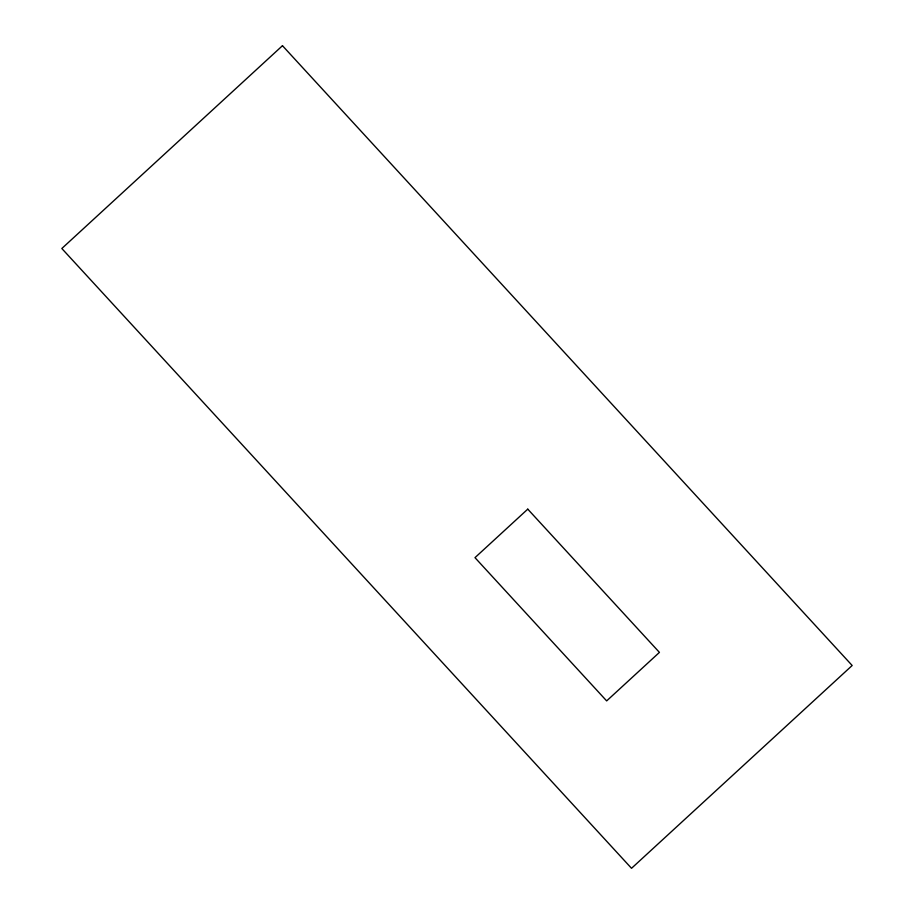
<?xml version="1.0" encoding="UTF-8"?>
<svg xmlns="http://www.w3.org/2000/svg" width="914" height="914" viewBox="0 0 914 914"><rect width="100%" height="100%" fill="white"/><g stroke="black" fill="none" stroke-linecap="round" stroke-linejoin="round"><path stroke-width="1.37" d="M282.472 45.7L61.832 248.505L631.528 868.3L852.168 665.495L282.472 45.7M527.766 509.144L474.983 557.654L606.656 700.901L659.428 652.39L527.766 509.144"/></g></svg>
